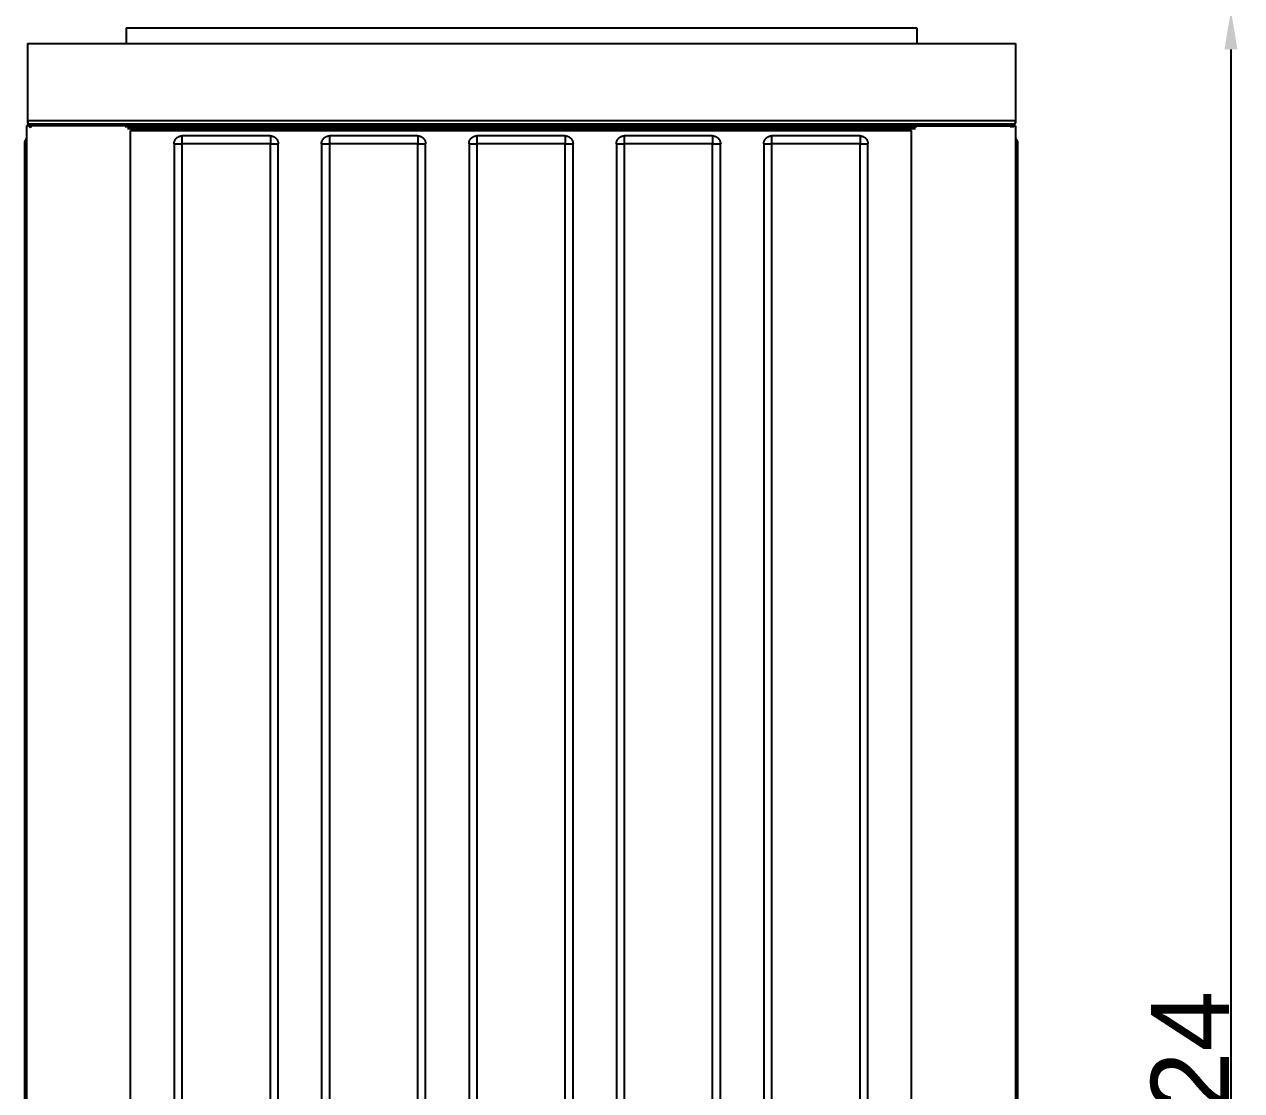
# Model space of a CAD drawing. Header units: millimetres. Extents: x 0 to 3480, y 0 to 2432.
# Drawn here: x 1505.9 to 1974.1, y 1569 to 1979.3 of the extents above; entities that cross this region are included whole.
import ezdxf

# ---------------------------------------------------------------- set-up
doc = ezdxf.new("R2010")
doc.units = ezdxf.units.MM
doc.header["$MEASUREMENT"] = 0
doc.layers.add('Domyślny', color=7, linetype='Continuous', true_color=0x000000)
doc.layers.add('Utwórz2D linie widoczne', color=7, linetype='Continuous', true_color=0x000000)
doc.styles.add('Arial', font='arial.ttf')
doc.dimstyles.new('Domyślny', dxfattribs={"dimtxt": 30, "dimasz": 15, "dimexe": 0.5, "dimexo": 0.5, "dimgap": 0.25, "dimtad": 1, "dimtoh": 1, "dimdec": 0, "dimzin": 1, "dimdsep": 46, "dimtxsty": 'Arial', "dimcen": 0.5, "dimazin": 0, "dimtfac": 1, "dimtdec": 4, "dimtix": 1, "dimtmove": 1, "dimatfit": 3, "dimfxl": 0, "dimtolj": 1, "dimtzin": 1, "dimarcsym": 0})

# ---------------------------------------------------------------- blocks, each defined once
blk = doc.blocks.new('*D2')
at = {"layer": 'Defpoints', "color": 0}
for p in [(1887.1, 1984.66), (1887.1, 1160.25), (1969.97, 1160.25)]:
    blk.add_point(p, dxfattribs=at)
at = {"layer": 'Domyślny', "color": 0, "lineweight": -2}
for p, q in [((1887.6, 1984.66), (1970.47, 1984.66)), ((1969.97, 1969.66), (1969.97, 1175.25)), ((1887.6, 1160.25), (1970.47, 1160.25))]:
    blk.add_line(p, q, dxfattribs=at)
at = {"layer": 'Domyślny', "color": 0}
for points in [[(1972.47, 1969.66), (1967.47, 1969.66), (1969.97, 1984.66)], [(1967.47, 1175.25), (1972.47, 1175.25), (1969.97, 1160.25)]]:
    blk.add_solid(points, dxfattribs=at)
at = {"layer": 'Domyślny', "color": 0, "insert": (1954.41, 1572.45), "char_height": 30, "attachment_point": 5, "rotation": 90, "style": 'Arial'}
blk.add_mtext('\\A1;824', dxfattribs=at)

msp = doc.modelspace()

# ---------------------------------------------------------------- linework, layer by layer
at = {"layer": 'Utwórz2D linie widoczne'}
for p, q in [((1545.1, 1977.96), (1545.1, 1971.96)), ((1545.1, 1977.96), (1849.1, 1977.96)), ((1849.1, 1977.96), (1849.1, 1971.96)), ((1507.1, 1971.96), (1507.1, 1942.25)), ((1507.1, 1971.96), (1887.1, 1971.96)), ((1887.1, 1971.96), (1887.1, 1942.25)), ((1506.74, 1940.25), (1506.74, 1160.25)), ((1510.74, 1940.25), (1506.74, 1940.25)), ((1507.1, 1942.25), (1507.2, 1941.65)), ((1507.1, 1942.25), (1887.1, 1942.25)), ((1507.1, 1942.25), (1507.1, 1941.65)), ((1507.1, 1941.65), (1507.3, 1941.07)), ((1507.2, 1941.65), (1507.3, 1941.07)), ((1507.3, 1941.07), (1507.6, 1940.52)), ((1507.3, 1941.07), (1886.9, 1941.07)), ((1507.3, 1941.07), (1507.5, 1940.52)), ((1507.5, 1940.52), (1886.6, 1940.52)), ((1507.5, 1940.52), (1507.8, 1940.01)), ((1507.6, 1940.52), (1507.9, 1940.01)), ((1507.8, 1940.01), (1508.74, 1940.01)), ((1507.8, 1940.01), (1508.2, 1939.56)), ((1507.9, 1940.01), (1508.3, 1939.56)), ((1542.74, 1940.25), (1510.74, 1940.25)), ((1544.74, 1940.25), (1542.74, 1940.25)), ((1544.74, 1940.01), (1849.1, 1940.01)), ((1545.6, 1939.17), (1848.6, 1939.17)), ((1546, 1939.56), (1848.2, 1939.56)), ((1546.74, 1938.86), (1847.1, 1938.86)), ((1546.74, 1938.63), (1847.1, 1938.63)), ((1546.74, 1938.5), (1847.1, 1938.5)), ((1546.74, 1938.45), (1847.1, 1938.45)), ((1546.74, 1218.78), (1546.74, 1938.45)), ((1847.1, 1160.25), (1847.1, 1938.45)), ((1849.1, 1940.25), (1851.1, 1940.25)), ((1851.1, 1940.25), (1883.1, 1940.25)), ((1883.1, 1940.25), (1887.1, 1940.25)), ((1885.1, 1940.01), (1886.3, 1940.01)), ((1886.3, 1940.01), (1885.9, 1939.56)), ((1886.6, 1940.52), (1886.3, 1940.01)), ((1886.7, 1940.52), (1886.54, 1940.25)), ((1886.9, 1941.07), (1886.6, 1940.52)), ((1886.7, 1940.52), (1886.6, 1940.52)), ((1886.9, 1941.07), (1886.7, 1940.52)), ((1887, 1941.65), (1886.9, 1941.07)), ((1887.1, 1941.65), (1886.9, 1941.07)), ((1887.1, 1942.25), (1887, 1941.65)), ((1887.1, 1942.25), (1887.1, 1941.65)), ((1887.1, 1940.25), (1887.1, 1160.25)), ((1505.92, 1933.71), (1505.91, 1933.6)), ((1505.93, 1933.81), (1505.92, 1933.71)), ((1505.95, 1933.91), (1505.93, 1933.81)), ((1505.97, 1934.02), (1505.95, 1933.91)), ((1505.99, 1934.12), (1505.97, 1934.02)), ((1506.02, 1934.22), (1505.99, 1934.12)), ((1506.05, 1934.32), (1506.02, 1934.22)), ((1506.08, 1934.42), (1506.05, 1934.32)), ((1506.12, 1934.52), (1506.08, 1934.42)), ((1506.16, 1934.61), (1506.12, 1934.52)), ((1506.2, 1934.71), (1506.16, 1934.61)), ((1506.25, 1934.8), (1506.2, 1934.71)), ((1506.3, 1934.89), (1506.25, 1934.8)), ((1506.35, 1934.98), (1506.3, 1934.89)), ((1506.41, 1935.07), (1506.35, 1934.98)), ((1506.47, 1935.15), (1506.41, 1935.07)), ((1506.53, 1935.24), (1506.47, 1935.15)), ((1506.6, 1935.32), (1506.53, 1935.24)), ((1506.67, 1935.4), (1506.6, 1935.32)), ((1506.74, 1935.47), (1506.67, 1935.4)), ((1563.53, 1933.7), (1563.55, 1933.8)), ((1563.53, 1933.6), (1563.53, 1933.7)), ((1563.55, 1933.8), (1563.56, 1933.9)), ((1563.56, 1933.9), (1563.58, 1934)), ((1563.58, 1934), (1563.6, 1934.1)), ((1563.6, 1934.1), (1563.63, 1934.2)), ((1563.63, 1934.2), (1563.66, 1934.3)), ((1563.66, 1934.3), (1563.69, 1934.4)), ((1563.69, 1934.4), (1563.73, 1934.49)), ((1563.73, 1934.49), (1563.77, 1934.59)), ((1563.77, 1934.59), (1563.81, 1934.68)), ((1563.81, 1934.68), (1563.85, 1934.77)), ((1563.85, 1934.77), (1563.9, 1934.86)), ((1563.9, 1934.86), (1563.96, 1934.95)), ((1563.96, 1934.95), (1564.01, 1935.04)), ((1564.01, 1935.04), (1564.07, 1935.12)), ((1564.07, 1935.12), (1564.13, 1935.21)), ((1564.13, 1935.21), (1564.19, 1935.29)), ((1564.19, 1935.29), (1564.26, 1935.36)), ((1564.26, 1935.36), (1564.33, 1935.44)), ((1564.33, 1935.44), (1564.4, 1935.51)), ((1564.4, 1935.51), (1564.47, 1935.59)), ((1564.47, 1935.59), (1564.55, 1935.65)), ((1564.55, 1935.65), (1564.63, 1935.72)), ((1564.63, 1935.72), (1564.71, 1935.78)), ((1564.71, 1935.78), (1564.79, 1935.84)), ((1564.79, 1935.84), (1564.87, 1935.9)), ((1564.87, 1935.9), (1564.96, 1935.96)), ((1564.96, 1935.96), (1565.05, 1936.01)), ((1565.05, 1936.01), (1565.14, 1936.06)), ((1565.14, 1936.06), (1565.23, 1936.1)), ((1565.23, 1936.1), (1565.32, 1936.14)), ((1565.32, 1936.14), (1565.42, 1936.18)), ((1565.42, 1936.18), (1565.51, 1936.22)), ((1565.51, 1936.22), (1565.61, 1936.25)), ((1565.61, 1936.25), (1565.71, 1936.28)), ((1565.71, 1936.28), (1565.81, 1936.31)), ((1565.81, 1936.31), (1565.91, 1936.33)), ((1565.91, 1936.33), (1566.01, 1936.35)), ((1566.01, 1936.35), (1566.11, 1936.37)), ((1566.11, 1936.37), (1566.21, 1936.38)), ((1566.21, 1936.38), (1566.31, 1936.39)), ((1566.31, 1936.39), (1566.42, 1936.39)), ((1566.42, 1936.39), (1566.52, 1936.39)), ((1600.52, 1936.39), (1566.52, 1936.39)), ((1566.52, 1936.39), (1566.52, 1933.39)), ((1566.52, 1936.39), (1566.52, 1936.39)), ((1600.52, 1936.39), (1600.62, 1936.39)), ((1600.52, 1936.39), (1600.52, 1933.39)), ((1600.52, 1936.39), (1600.52, 1936.39)), ((1600.62, 1936.39), (1600.72, 1936.39)), ((1600.72, 1936.39), (1600.83, 1936.38)), ((1600.83, 1936.38), (1600.93, 1936.37)), ((1600.93, 1936.37), (1601.03, 1936.35)), ((1601.03, 1936.35), (1601.13, 1936.33)), ((1601.13, 1936.33), (1601.23, 1936.31)), ((1601.23, 1936.31), (1601.33, 1936.28)), ((1601.33, 1936.28), (1601.43, 1936.25)), ((1601.43, 1936.25), (1601.52, 1936.22)), ((1601.52, 1936.22), (1601.62, 1936.18)), ((1601.62, 1936.18), (1601.71, 1936.14)), ((1601.71, 1936.14), (1601.81, 1936.1)), ((1601.81, 1936.1), (1601.9, 1936.06)), ((1601.9, 1936.06), (1601.99, 1936.01)), ((1601.99, 1936.01), (1602.08, 1935.96)), ((1602.08, 1935.96), (1602.16, 1935.9)), ((1602.16, 1935.9), (1602.25, 1935.84)), ((1602.25, 1935.84), (1602.33, 1935.78)), ((1602.33, 1935.78), (1602.41, 1935.72)), ((1602.41, 1935.72), (1602.49, 1935.65)), ((1602.49, 1935.65), (1602.57, 1935.59)), ((1602.57, 1935.59), (1602.64, 1935.51)), ((1602.64, 1935.51), (1602.71, 1935.44)), ((1602.71, 1935.44), (1602.78, 1935.36)), ((1602.78, 1935.36), (1602.85, 1935.29)), ((1602.85, 1935.29), (1602.91, 1935.21)), ((1602.91, 1935.21), (1602.97, 1935.12)), ((1602.97, 1935.12), (1603.03, 1935.04)), ((1603.03, 1935.04), (1603.08, 1934.95)), ((1603.08, 1934.95), (1603.13, 1934.86)), ((1603.13, 1934.86), (1603.18, 1934.77)), ((1603.18, 1934.77), (1603.23, 1934.68)), ((1603.23, 1934.68), (1603.27, 1934.59)), ((1603.27, 1934.59), (1603.31, 1934.49)), ((1603.31, 1934.49), (1603.35, 1934.4)), ((1603.35, 1934.4), (1603.38, 1934.3)), ((1603.38, 1934.3), (1603.41, 1934.2)), ((1603.41, 1934.2), (1603.43, 1934.1)), ((1603.43, 1934.1), (1603.46, 1934)), ((1603.46, 1934), (1603.48, 1933.9)), ((1603.48, 1933.9), (1603.49, 1933.8)), ((1603.49, 1933.8), (1603.5, 1933.7)), ((1603.5, 1933.7), (1603.51, 1933.6)), ((1620.23, 1933.7), (1620.25, 1933.8)), ((1620.23, 1933.6), (1620.23, 1933.7)), ((1620.25, 1933.8), (1620.26, 1933.9)), ((1620.26, 1933.9), (1620.28, 1934)), ((1620.28, 1934), (1620.3, 1934.1)), ((1620.3, 1934.1), (1620.33, 1934.2)), ((1620.33, 1934.2), (1620.36, 1934.3)), ((1620.36, 1934.3), (1620.39, 1934.4)), ((1620.39, 1934.4), (1620.43, 1934.49)), ((1620.43, 1934.49), (1620.47, 1934.59)), ((1620.47, 1934.59), (1620.51, 1934.68)), ((1620.51, 1934.68), (1620.55, 1934.77)), ((1620.55, 1934.77), (1620.6, 1934.86)), ((1620.6, 1934.86), (1620.66, 1934.95)), ((1620.66, 1934.95), (1620.71, 1935.04)), ((1620.71, 1935.04), (1620.77, 1935.12)), ((1620.77, 1935.12), (1620.83, 1935.21)), ((1620.83, 1935.21), (1620.89, 1935.29)), ((1620.89, 1935.29), (1620.96, 1935.36)), ((1620.96, 1935.36), (1621.03, 1935.44)), ((1621.03, 1935.44), (1621.1, 1935.51)), ((1621.1, 1935.51), (1621.17, 1935.59)), ((1621.17, 1935.59), (1621.25, 1935.65)), ((1621.25, 1935.65), (1621.33, 1935.72)), ((1621.33, 1935.72), (1621.41, 1935.78)), ((1621.41, 1935.78), (1621.49, 1935.84)), ((1621.49, 1935.84), (1621.57, 1935.9)), ((1621.57, 1935.9), (1621.66, 1935.96)), ((1621.66, 1935.96), (1621.75, 1936.01)), ((1621.75, 1936.01), (1621.84, 1936.06)), ((1621.84, 1936.06), (1621.93, 1936.1)), ((1621.93, 1936.1), (1622.02, 1936.14)), ((1622.02, 1936.14), (1622.12, 1936.18)), ((1622.12, 1936.18), (1622.21, 1936.22)), ((1622.21, 1936.22), (1622.31, 1936.25)), ((1622.31, 1936.25), (1622.41, 1936.28)), ((1622.41, 1936.28), (1622.51, 1936.31)), ((1622.51, 1936.31), (1622.61, 1936.33)), ((1622.61, 1936.33), (1622.71, 1936.35)), ((1622.71, 1936.35), (1622.81, 1936.37)), ((1622.81, 1936.37), (1622.91, 1936.38)), ((1622.91, 1936.38), (1623.01, 1936.39)), ((1623.01, 1936.39), (1623.12, 1936.39)), ((1623.12, 1936.39), (1623.22, 1936.39)), ((1657.22, 1936.39), (1623.22, 1936.39)), ((1623.22, 1936.39), (1623.22, 1933.39)), ((1623.22, 1936.39), (1623.22, 1936.39)), ((1657.22, 1936.39), (1657.32, 1936.39)), ((1657.22, 1936.39), (1657.22, 1933.39)), ((1657.22, 1936.39), (1657.22, 1936.39)), ((1657.32, 1936.39), (1657.42, 1936.39)), ((1657.42, 1936.39), (1657.53, 1936.38)), ((1657.53, 1936.38), (1657.63, 1936.37)), ((1657.63, 1936.37), (1657.73, 1936.35)), ((1657.73, 1936.35), (1657.83, 1936.33)), ((1657.83, 1936.33), (1657.93, 1936.31)), ((1657.93, 1936.31), (1658.03, 1936.28)), ((1658.03, 1936.28), (1658.13, 1936.25)), ((1658.13, 1936.25), (1658.22, 1936.22)), ((1658.22, 1936.22), (1658.32, 1936.18)), ((1658.32, 1936.18), (1658.41, 1936.14)), ((1658.41, 1936.14), (1658.51, 1936.1)), ((1658.51, 1936.1), (1658.6, 1936.06)), ((1658.6, 1936.06), (1658.69, 1936.01)), ((1658.69, 1936.01), (1658.78, 1935.96)), ((1658.78, 1935.96), (1658.86, 1935.9)), ((1658.86, 1935.9), (1658.95, 1935.84)), ((1658.95, 1935.84), (1659.03, 1935.78)), ((1659.03, 1935.78), (1659.11, 1935.72)), ((1659.11, 1935.72), (1659.19, 1935.65)), ((1659.19, 1935.65), (1659.27, 1935.59)), ((1659.27, 1935.59), (1659.34, 1935.51)), ((1659.34, 1935.51), (1659.41, 1935.44)), ((1659.41, 1935.44), (1659.48, 1935.36)), ((1659.48, 1935.36), (1659.55, 1935.29)), ((1659.55, 1935.29), (1659.61, 1935.21)), ((1659.61, 1935.21), (1659.67, 1935.12)), ((1659.67, 1935.12), (1659.73, 1935.04)), ((1659.73, 1935.04), (1659.78, 1934.95)), ((1659.78, 1934.95), (1659.83, 1934.86)), ((1659.83, 1934.86), (1659.88, 1934.77)), ((1659.88, 1934.77), (1659.93, 1934.68)), ((1659.93, 1934.68), (1659.97, 1934.59)), ((1659.97, 1934.59), (1660.01, 1934.49)), ((1660.01, 1934.49), (1660.05, 1934.4)), ((1660.05, 1934.4), (1660.08, 1934.3)), ((1660.08, 1934.3), (1660.11, 1934.2)), ((1660.11, 1934.2), (1660.13, 1934.1)), ((1660.13, 1934.1), (1660.16, 1934)), ((1660.16, 1934), (1660.18, 1933.9)), ((1660.18, 1933.9), (1660.19, 1933.8)), ((1660.19, 1933.8), (1660.2, 1933.7)), ((1660.2, 1933.7), (1660.21, 1933.6)), ((1676.93, 1933.7), (1676.95, 1933.8)), ((1676.93, 1933.6), (1676.93, 1933.7)), ((1676.95, 1933.8), (1676.96, 1933.9)), ((1676.96, 1933.9), (1676.98, 1934)), ((1676.98, 1934), (1677, 1934.1)), ((1677, 1934.1), (1677.03, 1934.2)), ((1677.03, 1934.2), (1677.06, 1934.3)), ((1677.06, 1934.3), (1677.09, 1934.4)), ((1677.09, 1934.4), (1677.13, 1934.49)), ((1677.13, 1934.49), (1677.17, 1934.59)), ((1677.17, 1934.59), (1677.21, 1934.68)), ((1677.21, 1934.68), (1677.25, 1934.77)), ((1677.25, 1934.77), (1677.3, 1934.86)), ((1677.3, 1934.86), (1677.36, 1934.95)), ((1677.36, 1934.95), (1677.41, 1935.04)), ((1677.41, 1935.04), (1677.47, 1935.12)), ((1677.47, 1935.12), (1677.53, 1935.21)), ((1677.53, 1935.21), (1677.59, 1935.29)), ((1677.59, 1935.29), (1677.66, 1935.36)), ((1677.66, 1935.36), (1677.73, 1935.44)), ((1677.73, 1935.44), (1677.8, 1935.51)), ((1677.8, 1935.51), (1677.87, 1935.59)), ((1677.87, 1935.59), (1677.95, 1935.65)), ((1677.95, 1935.65), (1678.03, 1935.72)), ((1678.03, 1935.72), (1678.11, 1935.78)), ((1678.11, 1935.78), (1678.19, 1935.84)), ((1678.19, 1935.84), (1678.27, 1935.9)), ((1678.27, 1935.9), (1678.36, 1935.96)), ((1678.36, 1935.96), (1678.45, 1936.01)), ((1678.45, 1936.01), (1678.54, 1936.06)), ((1678.54, 1936.06), (1678.63, 1936.1)), ((1678.63, 1936.1), (1678.72, 1936.14)), ((1678.72, 1936.14), (1678.82, 1936.18)), ((1678.82, 1936.18), (1678.91, 1936.22)), ((1678.91, 1936.22), (1679.01, 1936.25)), ((1679.01, 1936.25), (1679.11, 1936.28)), ((1679.11, 1936.28), (1679.21, 1936.31)), ((1679.21, 1936.31), (1679.31, 1936.33)), ((1679.31, 1936.33), (1679.41, 1936.35)), ((1679.41, 1936.35), (1679.51, 1936.37)), ((1679.51, 1936.37), (1679.61, 1936.38)), ((1679.61, 1936.38), (1679.71, 1936.39)), ((1679.71, 1936.39), (1679.82, 1936.39)), ((1679.82, 1936.39), (1679.92, 1936.39)), ((1713.92, 1936.39), (1679.92, 1936.39)), ((1679.92, 1936.39), (1679.92, 1933.39)), ((1679.92, 1936.39), (1679.92, 1936.39)), ((1713.92, 1936.39), (1714.02, 1936.39)), ((1713.92, 1936.39), (1713.92, 1933.39)), ((1713.92, 1936.39), (1713.92, 1936.39)), ((1714.02, 1936.39), (1714.12, 1936.39)), ((1714.12, 1936.39), (1714.23, 1936.38)), ((1714.23, 1936.38), (1714.33, 1936.37)), ((1714.33, 1936.37), (1714.43, 1936.35)), ((1714.43, 1936.35), (1714.53, 1936.33)), ((1714.53, 1936.33), (1714.63, 1936.31)), ((1714.63, 1936.31), (1714.73, 1936.28)), ((1714.73, 1936.28), (1714.83, 1936.25)), ((1714.83, 1936.25), (1714.92, 1936.22)), ((1714.92, 1936.22), (1715.02, 1936.18)), ((1715.02, 1936.18), (1715.11, 1936.14)), ((1715.11, 1936.14), (1715.21, 1936.1)), ((1715.21, 1936.1), (1715.3, 1936.06)), ((1715.3, 1936.06), (1715.39, 1936.01)), ((1715.39, 1936.01), (1715.48, 1935.96)), ((1715.48, 1935.96), (1715.56, 1935.9)), ((1715.56, 1935.9), (1715.65, 1935.84)), ((1715.65, 1935.84), (1715.73, 1935.78)), ((1715.73, 1935.78), (1715.81, 1935.72)), ((1715.81, 1935.72), (1715.89, 1935.65)), ((1715.89, 1935.65), (1715.97, 1935.59)), ((1715.97, 1935.59), (1716.04, 1935.51)), ((1716.04, 1935.51), (1716.11, 1935.44)), ((1716.11, 1935.44), (1716.18, 1935.36)), ((1716.18, 1935.36), (1716.25, 1935.29)), ((1716.25, 1935.29), (1716.31, 1935.21)), ((1716.31, 1935.21), (1716.37, 1935.12)), ((1716.37, 1935.12), (1716.43, 1935.04)), ((1716.43, 1935.04), (1716.48, 1934.95)), ((1716.48, 1934.95), (1716.53, 1934.86)), ((1716.53, 1934.86), (1716.58, 1934.77)), ((1716.58, 1934.77), (1716.63, 1934.68)), ((1716.63, 1934.68), (1716.67, 1934.59)), ((1716.67, 1934.59), (1716.71, 1934.49)), ((1716.71, 1934.49), (1716.75, 1934.4)), ((1716.75, 1934.4), (1716.78, 1934.3)), ((1716.78, 1934.3), (1716.81, 1934.2)), ((1716.81, 1934.2), (1716.83, 1934.1)), ((1716.83, 1934.1), (1716.86, 1934)), ((1716.86, 1934), (1716.88, 1933.9)), ((1716.88, 1933.9), (1716.89, 1933.8)), ((1716.89, 1933.8), (1716.9, 1933.7)), ((1716.9, 1933.7), (1716.91, 1933.6)), ((1733.63, 1933.7), (1733.65, 1933.8)), ((1733.63, 1933.6), (1733.63, 1933.7)), ((1733.65, 1933.8), (1733.66, 1933.9)), ((1733.66, 1933.9), (1733.68, 1934)), ((1733.68, 1934), (1733.7, 1934.1)), ((1733.7, 1934.1), (1733.73, 1934.2)), ((1733.73, 1934.2), (1733.76, 1934.3)), ((1733.76, 1934.3), (1733.79, 1934.4)), ((1733.79, 1934.4), (1733.83, 1934.49)), ((1733.83, 1934.49), (1733.87, 1934.59)), ((1733.87, 1934.59), (1733.91, 1934.68)), ((1733.91, 1934.68), (1733.95, 1934.77)), ((1733.95, 1934.77), (1734, 1934.86)), ((1734, 1934.86), (1734.06, 1934.95)), ((1734.06, 1934.95), (1734.11, 1935.04)), ((1734.11, 1935.04), (1734.17, 1935.12)), ((1734.17, 1935.12), (1734.23, 1935.21)), ((1734.23, 1935.21), (1734.29, 1935.29)), ((1734.29, 1935.29), (1734.36, 1935.36)), ((1734.36, 1935.36), (1734.43, 1935.44)), ((1734.43, 1935.44), (1734.5, 1935.51)), ((1734.5, 1935.51), (1734.57, 1935.59)), ((1734.57, 1935.59), (1734.65, 1935.65)), ((1734.65, 1935.65), (1734.73, 1935.72)), ((1734.73, 1935.72), (1734.81, 1935.78)), ((1734.81, 1935.78), (1734.89, 1935.84)), ((1734.89, 1935.84), (1734.97, 1935.9)), ((1734.97, 1935.9), (1735.06, 1935.96)), ((1735.06, 1935.96), (1735.15, 1936.01)), ((1735.15, 1936.01), (1735.24, 1936.06)), ((1735.24, 1936.06), (1735.33, 1936.1)), ((1735.33, 1936.1), (1735.42, 1936.14)), ((1735.42, 1936.14), (1735.52, 1936.18)), ((1735.52, 1936.18), (1735.61, 1936.22)), ((1735.61, 1936.22), (1735.71, 1936.25)), ((1735.71, 1936.25), (1735.81, 1936.28)), ((1735.81, 1936.28), (1735.91, 1936.31)), ((1735.91, 1936.31), (1736.01, 1936.33)), ((1736.01, 1936.33), (1736.11, 1936.35)), ((1736.11, 1936.35), (1736.21, 1936.37)), ((1736.21, 1936.37), (1736.31, 1936.38)), ((1736.31, 1936.38), (1736.41, 1936.39)), ((1736.41, 1936.39), (1736.52, 1936.39)), ((1736.52, 1936.39), (1736.62, 1936.39)), ((1770.62, 1936.39), (1736.62, 1936.39)), ((1736.62, 1936.39), (1736.62, 1933.39)), ((1736.62, 1936.39), (1736.62, 1936.39)), ((1770.62, 1936.39), (1770.72, 1936.39)), ((1770.62, 1936.39), (1770.62, 1933.39)), ((1770.62, 1936.39), (1770.62, 1936.39)), ((1770.72, 1936.39), (1770.82, 1936.39)), ((1770.82, 1936.39), (1770.93, 1936.38)), ((1770.93, 1936.38), (1771.03, 1936.37)), ((1771.03, 1936.37), (1771.13, 1936.35)), ((1771.13, 1936.35), (1771.23, 1936.33)), ((1771.23, 1936.33), (1771.33, 1936.31)), ((1771.33, 1936.31), (1771.43, 1936.28)), ((1771.43, 1936.28), (1771.53, 1936.25)), ((1771.53, 1936.25), (1771.62, 1936.22)), ((1771.62, 1936.22), (1771.72, 1936.18)), ((1771.72, 1936.18), (1771.81, 1936.14)), ((1771.81, 1936.14), (1771.91, 1936.1)), ((1771.91, 1936.1), (1772, 1936.06)), ((1772, 1936.06), (1772.09, 1936.01)), ((1772.09, 1936.01), (1772.18, 1935.96)), ((1772.18, 1935.96), (1772.26, 1935.9)), ((1772.26, 1935.9), (1772.35, 1935.84)), ((1772.35, 1935.84), (1772.43, 1935.78)), ((1772.43, 1935.78), (1772.51, 1935.72)), ((1772.51, 1935.72), (1772.59, 1935.65)), ((1772.59, 1935.65), (1772.67, 1935.59)), ((1772.67, 1935.59), (1772.74, 1935.51)), ((1772.74, 1935.51), (1772.81, 1935.44)), ((1772.81, 1935.44), (1772.88, 1935.36)), ((1772.88, 1935.36), (1772.95, 1935.29)), ((1772.95, 1935.29), (1773.01, 1935.21)), ((1773.01, 1935.21), (1773.07, 1935.12)), ((1773.07, 1935.12), (1773.13, 1935.04)), ((1773.13, 1935.04), (1773.18, 1934.95)), ((1773.18, 1934.95), (1773.23, 1934.86)), ((1773.23, 1934.86), (1773.28, 1934.77)), ((1773.28, 1934.77), (1773.33, 1934.68)), ((1773.33, 1934.68), (1773.37, 1934.59)), ((1773.37, 1934.59), (1773.41, 1934.49)), ((1773.41, 1934.49), (1773.45, 1934.4)), ((1773.45, 1934.4), (1773.48, 1934.3)), ((1773.48, 1934.3), (1773.51, 1934.2)), ((1773.51, 1934.2), (1773.53, 1934.1)), ((1773.53, 1934.1), (1773.56, 1934)), ((1773.56, 1934), (1773.58, 1933.9)), ((1773.58, 1933.9), (1773.59, 1933.8)), ((1773.59, 1933.8), (1773.6, 1933.7)), ((1773.6, 1933.7), (1773.61, 1933.6)), ((1790.33, 1933.7), (1790.35, 1933.8)), ((1790.33, 1933.6), (1790.33, 1933.7)), ((1790.35, 1933.8), (1790.36, 1933.9)), ((1790.36, 1933.9), (1790.38, 1934)), ((1790.38, 1934), (1790.4, 1934.1)), ((1790.4, 1934.1), (1790.43, 1934.2)), ((1790.43, 1934.2), (1790.46, 1934.3)), ((1790.46, 1934.3), (1790.49, 1934.4)), ((1790.49, 1934.4), (1790.53, 1934.49)), ((1790.53, 1934.49), (1790.57, 1934.59)), ((1790.57, 1934.59), (1790.61, 1934.68)), ((1790.61, 1934.68), (1790.65, 1934.77)), ((1790.65, 1934.77), (1790.7, 1934.86)), ((1790.7, 1934.86), (1790.76, 1934.95)), ((1790.76, 1934.95), (1790.81, 1935.04)), ((1790.81, 1935.04), (1790.87, 1935.12)), ((1790.87, 1935.12), (1790.93, 1935.21)), ((1790.93, 1935.21), (1790.99, 1935.29)), ((1790.99, 1935.29), (1791.06, 1935.36)), ((1791.06, 1935.36), (1791.13, 1935.44)), ((1791.13, 1935.44), (1791.2, 1935.51)), ((1791.2, 1935.51), (1791.27, 1935.59)), ((1791.27, 1935.59), (1791.35, 1935.65)), ((1791.35, 1935.65), (1791.43, 1935.72)), ((1791.43, 1935.72), (1791.51, 1935.78)), ((1791.51, 1935.78), (1791.59, 1935.84)), ((1791.59, 1935.84), (1791.67, 1935.9)), ((1791.67, 1935.9), (1791.76, 1935.96)), ((1791.76, 1935.96), (1791.85, 1936.01)), ((1791.85, 1936.01), (1791.94, 1936.06)), ((1791.94, 1936.06), (1792.03, 1936.1)), ((1792.03, 1936.1), (1792.12, 1936.14)), ((1792.12, 1936.14), (1792.22, 1936.18)), ((1792.22, 1936.18), (1792.31, 1936.22)), ((1792.31, 1936.22), (1792.41, 1936.25)), ((1792.41, 1936.25), (1792.51, 1936.28)), ((1792.51, 1936.28), (1792.61, 1936.31)), ((1792.61, 1936.31), (1792.71, 1936.33)), ((1792.71, 1936.33), (1792.81, 1936.35)), ((1792.81, 1936.35), (1792.91, 1936.37)), ((1792.91, 1936.37), (1793.01, 1936.38)), ((1793.01, 1936.38), (1793.11, 1936.39)), ((1793.11, 1936.39), (1793.22, 1936.39)), ((1793.22, 1936.39), (1793.32, 1936.39)), ((1827.32, 1936.39), (1793.32, 1936.39)), ((1793.32, 1936.39), (1793.32, 1933.39)), ((1793.32, 1936.39), (1793.32, 1936.39)), ((1827.32, 1936.39), (1827.42, 1936.39)), ((1827.32, 1936.39), (1827.32, 1933.39)), ((1827.32, 1936.39), (1827.32, 1936.39)), ((1827.42, 1936.39), (1827.52, 1936.39)), ((1827.52, 1936.39), (1827.63, 1936.38)), ((1827.63, 1936.38), (1827.73, 1936.37)), ((1827.73, 1936.37), (1827.83, 1936.35)), ((1827.83, 1936.35), (1827.93, 1936.33)), ((1827.93, 1936.33), (1828.03, 1936.31)), ((1828.03, 1936.31), (1828.13, 1936.28)), ((1828.13, 1936.28), (1828.23, 1936.25)), ((1828.23, 1936.25), (1828.32, 1936.22)), ((1828.32, 1936.22), (1828.42, 1936.18)), ((1828.42, 1936.18), (1828.51, 1936.14)), ((1828.51, 1936.14), (1828.61, 1936.1)), ((1828.61, 1936.1), (1828.7, 1936.06)), ((1828.7, 1936.06), (1828.79, 1936.01)), ((1828.79, 1936.01), (1828.88, 1935.96)), ((1828.88, 1935.96), (1828.96, 1935.9)), ((1828.96, 1935.9), (1829.05, 1935.84)), ((1829.05, 1935.84), (1829.13, 1935.78)), ((1829.13, 1935.78), (1829.21, 1935.72)), ((1829.21, 1935.72), (1829.29, 1935.65)), ((1829.29, 1935.65), (1829.37, 1935.59)), ((1829.37, 1935.59), (1829.44, 1935.51)), ((1829.44, 1935.51), (1829.51, 1935.44)), ((1829.51, 1935.44), (1829.58, 1935.36)), ((1829.58, 1935.36), (1829.65, 1935.29)), ((1829.65, 1935.29), (1829.71, 1935.21)), ((1829.71, 1935.21), (1829.77, 1935.12)), ((1829.77, 1935.12), (1829.83, 1935.04)), ((1829.83, 1935.04), (1829.88, 1934.95)), ((1829.88, 1934.95), (1829.93, 1934.86)), ((1829.93, 1934.86), (1829.98, 1934.77)), ((1829.98, 1934.77), (1830.03, 1934.68)), ((1830.03, 1934.68), (1830.07, 1934.59)), ((1830.07, 1934.59), (1830.11, 1934.49)), ((1830.11, 1934.49), (1830.15, 1934.4)), ((1830.15, 1934.4), (1830.18, 1934.3)), ((1830.18, 1934.3), (1830.21, 1934.2)), ((1830.21, 1934.2), (1830.23, 1934.1)), ((1830.23, 1934.1), (1830.26, 1934)), ((1830.26, 1934), (1830.28, 1933.9)), ((1830.28, 1933.9), (1830.29, 1933.8)), ((1830.29, 1933.8), (1830.3, 1933.7)), ((1830.3, 1933.7), (1830.31, 1933.6)), ((1887.1, 1935.47), (1887.17, 1935.4)), ((1887.17, 1935.4), (1887.24, 1935.32)), ((1887.24, 1935.32), (1887.3, 1935.24)), ((1887.3, 1935.24), (1887.37, 1935.15)), ((1887.37, 1935.15), (1887.43, 1935.07)), ((1887.43, 1935.07), (1887.48, 1934.98)), ((1887.48, 1934.98), (1887.54, 1934.89)), ((1887.54, 1934.89), (1887.59, 1934.8)), ((1887.59, 1934.8), (1887.63, 1934.71)), ((1887.63, 1934.71), (1887.68, 1934.61)), ((1887.68, 1934.61), (1887.72, 1934.52)), ((1887.72, 1934.52), (1887.76, 1934.42)), ((1887.76, 1934.42), (1887.79, 1934.32)), ((1887.79, 1934.32), (1887.82, 1934.22)), ((1887.82, 1934.22), (1887.85, 1934.12)), ((1887.85, 1934.12), (1887.87, 1934.02)), ((1887.87, 1934.02), (1887.89, 1933.91)), ((1887.89, 1933.91), (1887.91, 1933.81)), ((1887.91, 1933.81), (1887.92, 1933.71)), ((1887.92, 1933.71), (1887.93, 1933.6)), ((1505.91, 1933.6), (1505.9, 1933.5)), ((1505.9, 1933.5), (1505.9, 1933.39)), ((1505.9, 1933.39), (1505.9, 1224.39)), ((1506.74, 1933.39), (1505.9, 1933.39)), ((1563.52, 1933.5), (1563.53, 1933.6)), ((1563.52, 1933.39), (1563.52, 1933.5)), ((1563.52, 1933.39), (1563.52, 1224.39)), ((1563.52, 1933.39), (1566.52, 1933.39)), ((1563.52, 1933.39), (1563.52, 1933.39)), ((1600.52, 1933.39), (1566.52, 1933.39)), ((1566.52, 1933.39), (1566.52, 1224.39)), ((1600.52, 1224.39), (1600.52, 1933.39)), ((1600.52, 1933.39), (1603.52, 1933.39)), ((1603.51, 1933.6), (1603.52, 1933.5)), ((1603.52, 1933.5), (1603.52, 1933.39)), ((1603.52, 1224.39), (1603.52, 1933.39)), ((1620.22, 1933.5), (1620.23, 1933.6)), ((1620.22, 1933.39), (1620.22, 1933.5)), ((1620.22, 1933.39), (1620.22, 1224.39)), ((1620.22, 1933.39), (1623.22, 1933.39)), ((1620.22, 1933.39), (1620.22, 1933.39)), ((1657.22, 1933.39), (1623.22, 1933.39)), ((1623.22, 1933.39), (1623.22, 1224.39)), ((1657.22, 1224.39), (1657.22, 1933.39)), ((1657.22, 1933.39), (1660.22, 1933.39)), ((1660.21, 1933.6), (1660.22, 1933.5)), ((1660.22, 1933.5), (1660.22, 1933.39)), ((1660.22, 1224.39), (1660.22, 1933.39)), ((1676.92, 1933.5), (1676.93, 1933.6)), ((1676.92, 1933.39), (1676.92, 1933.5)), ((1676.92, 1933.39), (1676.92, 1224.39)), ((1676.92, 1933.39), (1679.92, 1933.39)), ((1676.92, 1933.39), (1676.92, 1933.39)), ((1713.92, 1933.39), (1679.92, 1933.39)), ((1679.92, 1933.39), (1679.92, 1224.39)), ((1713.92, 1224.39), (1713.92, 1933.39)), ((1713.92, 1933.39), (1716.92, 1933.39)), ((1716.91, 1933.6), (1716.92, 1933.5)), ((1716.92, 1933.5), (1716.92, 1933.39)), ((1716.92, 1224.39), (1716.92, 1933.39)), ((1733.62, 1933.5), (1733.63, 1933.6)), ((1733.62, 1933.39), (1733.62, 1933.5)), ((1733.62, 1933.39), (1733.62, 1224.39)), ((1733.62, 1933.39), (1736.62, 1933.39)), ((1733.62, 1933.39), (1733.62, 1933.39)), ((1770.62, 1933.39), (1736.62, 1933.39)), ((1736.62, 1933.39), (1736.62, 1224.39)), ((1770.62, 1224.39), (1770.62, 1933.39)), ((1770.62, 1933.39), (1773.62, 1933.39)), ((1773.61, 1933.6), (1773.62, 1933.5)), ((1773.62, 1933.5), (1773.62, 1933.39)), ((1773.62, 1224.39), (1773.62, 1933.39)), ((1790.32, 1933.5), (1790.33, 1933.6)), ((1790.32, 1933.39), (1790.32, 1933.5)), ((1790.32, 1933.39), (1790.32, 1224.39)), ((1790.32, 1933.39), (1793.32, 1933.39)), ((1790.32, 1933.39), (1790.32, 1933.39)), ((1827.32, 1933.39), (1793.32, 1933.39)), ((1793.32, 1933.39), (1793.32, 1224.39)), ((1827.32, 1224.39), (1827.32, 1933.39)), ((1827.32, 1933.39), (1830.32, 1933.39)), ((1830.31, 1933.6), (1830.32, 1933.5)), ((1830.32, 1933.5), (1830.32, 1933.39)), ((1830.32, 1224.39), (1830.32, 1933.39)), ((1887.1, 1933.39), (1887.94, 1933.39)), ((1887.93, 1933.6), (1887.94, 1933.5)), ((1887.94, 1933.5), (1887.94, 1933.39)), ((1887.94, 1933.39), (1887.94, 1224.39))]:
    msp.add_line(p, q, dxfattribs=at)

# ---------------------------------------------------------------- dimensions: what is measured, and where the dimension line sits
at = {"layer": 'Domyślny'}
dim = msp.add_aligned_dim(p1=(1887.1, 1984.66), p2=(1887.1, 1160.25), distance=82.87, dimstyle='Domyślny', dxfattribs=at)
dim.commit()
dim.dimension.update_dxf_attribs({"geometry": '*D2', "text_midpoint": (1954.41, 1572.45)})

doc.saveas('drawing.dxf')
